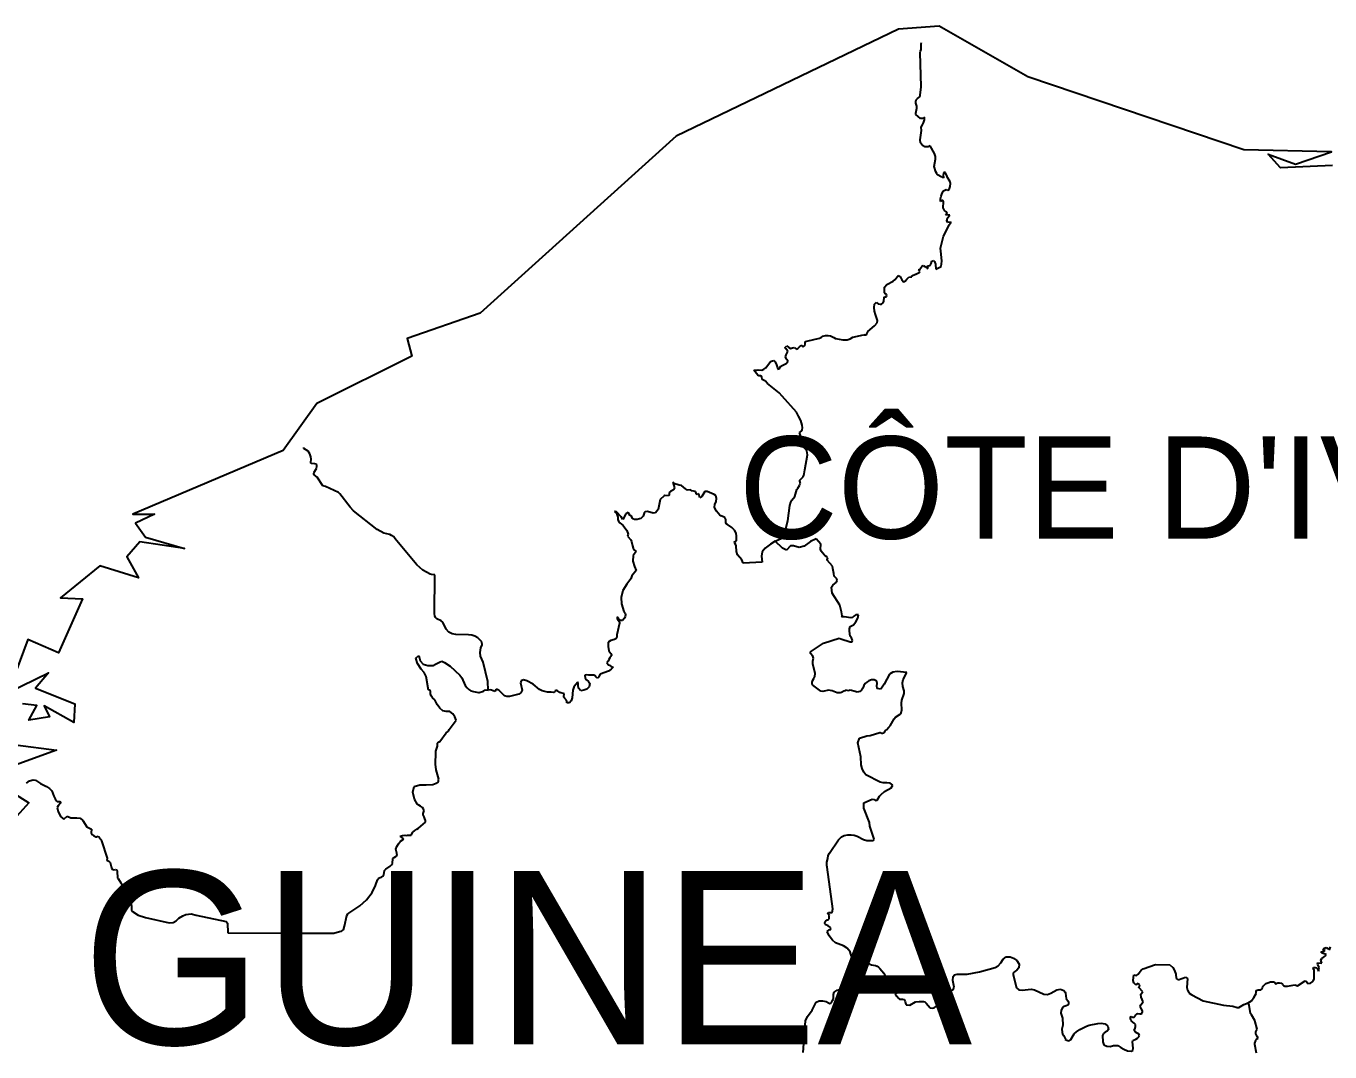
# Model space of a CAD drawing. Header units: metres. Extents: x 0 to 1325, y -1 to 773.
# Drawn here: x 614.01 to 644.05, y 346.77 to 370.42 of the extents above; entities that cross this region are included whole.
import ezdxf
from ezdxf.enums import TextEntityAlignment as Align

# ---------------------------------------------------------------- set-up
doc = ezdxf.new("R2010")
doc.units = ezdxf.units.M

msp = doc.modelspace()

# ---------------------------------------------------------------- linework, layer by layer
at = {"layer": 'CUT'}
for points in [[(644.11, 367.208), (642.91, 367.148), (642.63, 367.468), (643.26, 367.238), (644.09, 367.518), (642.07, 367.568), (637.09, 369.248), (635.05, 370.418), (634.11, 370.348), (628.99, 367.878), (624.47, 363.798), (622.79, 363.218), (622.9, 362.808), (620.71, 361.718), (619.93, 360.638), (616.47, 359.168), (616.97, 359.168), (616.53, 358.958), (616.76, 358.638), (617.66, 358.378), (616.63, 358.528), (616.33, 358.188), (616.6, 357.698), (615.71, 357.978), (614.8, 357.238), (615.31, 357.218), (614.76, 355.968), (614.05, 356.278), (613.6, 355.058), (614.53, 355.508), (614.23, 355.158), (615.13, 354.798), (615.11, 354.368), (614.43, 354.748), (614.55, 354.498), (614.07, 354.418), (614.26, 354.758), (613.93, 354.798)], [(613.77, 353.848), (614.71, 353.728), (613.59, 353.318)], [(613.47, 352.898), (614.07, 352.518), (613.8, 352.208)]]:
    msp.add_lwpolyline(points, dxfattribs=at)
at = {"layer": 'SCORE'}
for points in [[(634.61, 369.808), (634.62, 369.838)], [(634.63, 369.018), (634.61, 369.808)], [(634.62, 369.838), (634.63, 369.878)], [(634.63, 370.008), (634.64, 370.038)], [(634.63, 369.908), (634.63, 370.008)], [(634.63, 369.878), (634.63, 369.908)], [(634.61, 368.828), (634.63, 369.018)], [(634.51, 368.678), (634.52, 368.718)], [(634.51, 368.668), (634.51, 368.678)], [(634.51, 368.638), (634.51, 368.668)], [(634.53, 368.568), (634.51, 368.638)], [(634.52, 368.718), (634.55, 368.748)], [(634.55, 368.748), (634.58, 368.768)], [(634.58, 368.768), (634.6, 368.788)], [(634.6, 368.788), (634.61, 368.828)], [(634.51, 368.408), (634.53, 368.528)], [(634.51, 368.378), (634.51, 368.408)], [(634.62, 368.288), (634.51, 368.378)], [(634.53, 368.528), (634.53, 368.568)], [(634.7, 368.308), (634.67, 368.288)], [(634.71, 368.318), (634.7, 368.308)], [(634.71, 368.258), (634.71, 368.318)], [(634.61, 367.798), (634.64, 368.008)], [(634.67, 368.288), (634.62, 368.288)], [(634.63, 368.088), (634.66, 368.138)], [(634.64, 368.008), (634.63, 368.088)], [(634.66, 368.138), (634.69, 368.188)], [(634.69, 368.188), (634.71, 368.258)], [(634.62, 367.728), (634.61, 367.798)], [(634.66, 367.668), (634.62, 367.728)], [(634.72, 367.638), (634.66, 367.668)], [(634.79, 367.638), (634.72, 367.638)], [(634.84, 367.658), (634.79, 367.638)], [(634.94, 367.478), (634.84, 367.658)], [(634.96, 367.408), (634.94, 367.478)], [(634.96, 367.348), (634.96, 367.408)], [(634.93, 367.178), (634.96, 367.348)], [(634.97, 367.058), (634.93, 367.178)], [(634.99, 367.018), (634.97, 367.058)], [(635.01, 366.988), (634.99, 367.018)], [(635.11, 366.938), (635.01, 366.988)], [(635.12, 366.928), (635.11, 366.938)], [(635.16, 366.928), (635.12, 366.928)], [(635.14, 366.988), (635.13, 366.968)], [(635.13, 366.968), (635.15, 366.948)], [(635.15, 367.008), (635.14, 366.988)], [(635.16, 367.048), (635.15, 367.038)], [(635.15, 367.038), (635.15, 367.008)], [(635.15, 366.948), (635.16, 366.928)], [(635.19, 367.038), (635.16, 367.048)], [(635.21, 367.008), (635.19, 367.038)], [(635.23, 366.948), (635.21, 367.008)], [(635.24, 366.928), (635.23, 366.948)], [(635.28, 366.868), (635.24, 366.928)], [(635.3, 366.828), (635.28, 366.868)], [(635.31, 366.788), (635.3, 366.828)], [(635.08, 366.438), (635.09, 366.498)], [(635.09, 366.498), (635.12, 366.568)], [(635.12, 366.568), (635.15, 366.618)], [(635.15, 366.618), (635.21, 366.648)], [(635.21, 366.648), (635.25, 366.638)], [(635.25, 366.638), (635.28, 366.648)], [(635.28, 366.648), (635.3, 366.718)], [(635.3, 366.718), (635.31, 366.788)], [(635.08, 366.378), (635.08, 366.438)], [(635.13, 366.408), (635.08, 366.378)], [(635.15, 366.368), (635.13, 366.408)], [(635.14, 366.228), (635.15, 366.368)], [(635.17, 366.168), (635.14, 366.228)], [(635.21, 366.138), (635.17, 366.168)], [(635.19, 366.068), (635.23, 366.098)], [(635.21, 366.068), (635.19, 366.068)], [(635.23, 366.108), (635.21, 366.138)], [(635.29, 366.058), (635.21, 366.068)], [(635.22, 365.928), (635.24, 365.998)], [(635.25, 365.888), (635.22, 365.928)], [(635.23, 366.098), (635.23, 366.108)], [(635.24, 365.998), (635.29, 366.058)], [(635.32, 365.898), (635.25, 365.888)], [(635.28, 365.838), (635.32, 365.898)], [(635.15, 365.578), (635.2, 365.678)], [(635.2, 365.678), (635.28, 365.838)], [(635.08, 365.298), (635.15, 365.578)], [(635.09, 365.158), (635.08, 365.298)], [(634.86, 364.948), (634.88, 364.998)], [(634.88, 364.998), (634.92, 365.018)], [(634.92, 365.018), (634.94, 364.988)], [(634.94, 364.988), (634.96, 364.928)], [(635.11, 364.998), (635.09, 365.158)], [(635.09, 364.878), (635.11, 364.998)], [(634.42, 364.658), (634.5, 364.698)], [(634.5, 364.698), (634.51, 364.698)], [(634.51, 364.698), (634.59, 364.738)], [(634.57, 364.798), (634.6, 364.818)], [(634.6, 364.758), (634.57, 364.798)], [(634.59, 364.738), (634.6, 364.758)], [(634.6, 364.818), (634.65, 364.878)], [(634.65, 364.878), (634.68, 364.898)], [(634.68, 364.898), (634.72, 364.878)], [(634.72, 364.878), (634.77, 364.838)], [(634.77, 364.838), (634.79, 364.828)], [(634.78, 364.888), (634.84, 364.898)], [(634.79, 364.828), (634.78, 364.888)], [(634.84, 364.898), (634.86, 364.948)], [(634.96, 364.928), (634.97, 364.818)], [(634.97, 364.818), (635.09, 364.878)], [(633.79, 364.398), (633.84, 364.458)], [(633.79, 364.368), (633.79, 364.398)], [(633.84, 364.458), (633.99, 364.538)], [(633.99, 364.538), (634.03, 364.578)], [(634.03, 364.578), (634.1, 364.668)], [(634.1, 364.668), (634.15, 364.648)], [(634.15, 364.648), (634.19, 364.568)], [(634.19, 364.568), (634.23, 364.518)], [(634.23, 364.518), (634.26, 364.538)], [(634.26, 364.538), (634.3, 364.588)], [(634.3, 364.588), (634.35, 364.628)], [(634.35, 364.628), (634.42, 364.638)], [(634.42, 364.638), (634.42, 364.658)], [(633.77, 364.078), (633.78, 364.158)], [(633.78, 364.158), (633.79, 364.178)], [(633.79, 364.268), (633.79, 364.368)], [(633.8, 364.248), (633.79, 364.268)], [(633.79, 364.178), (633.81, 364.178)], [(633.83, 364.228), (633.8, 364.248)], [(633.81, 364.178), (633.83, 364.188)], [(633.84, 364.208), (633.83, 364.228)], [(633.83, 364.188), (633.84, 364.208)], [(633.55, 363.928), (633.56, 364.008)], [(633.56, 363.848), (633.55, 363.928)], [(633.56, 364.008), (633.6, 364.058)], [(633.58, 363.768), (633.56, 363.848)], [(633.6, 364.058), (633.61, 364.038)], [(633.61, 364.038), (633.64, 364.018)], [(633.64, 364.018), (633.69, 364.008)], [(633.69, 364.008), (633.72, 364.008)], [(633.72, 364.008), (633.76, 364.038)], [(633.76, 364.038), (633.77, 364.078)], [(633.4, 363.378), (633.56, 363.508)], [(633.56, 363.508), (633.62, 363.578)], [(633.63, 363.628), (633.58, 363.768)], [(633.62, 363.578), (633.63, 363.628)], [(632, 363.158), (632.29, 363.228)], [(632.29, 363.228), (632.33, 363.238)], [(632.33, 363.238), (632.37, 363.268)], [(632.37, 363.268), (632.4, 363.278)], [(632.4, 363.278), (632.43, 363.288)], [(632.43, 363.288), (632.49, 363.288)], [(632.49, 363.288), (632.54, 363.278)], [(632.54, 363.278), (632.62, 363.238)], [(632.62, 363.238), (632.66, 363.218)], [(632.66, 363.218), (632.83, 363.188)], [(632.83, 363.188), (632.93, 363.188)], [(632.93, 363.188), (633, 363.208)], [(633, 363.208), (633.06, 363.248)], [(633.06, 363.248), (633.3, 363.298)], [(633.3, 363.298), (633.31, 363.308)], [(633.31, 363.308), (633.33, 363.298)], [(633.33, 363.298), (633.35, 363.298)], [(633.35, 363.298), (633.37, 363.298)], [(633.37, 363.298), (633.38, 363.318)], [(633.38, 363.318), (633.39, 363.358)], [(633.39, 363.358), (633.4, 363.378)], [(631.5, 363.008), (631.54, 363.048)], [(631.51, 362.978), (631.5, 363.008)], [(631.54, 362.968), (631.51, 362.978)], [(631.52, 362.838), (631.55, 362.898)], [(631.54, 363.048), (631.58, 363.008)], [(631.56, 362.928), (631.54, 362.968)], [(631.55, 362.898), (631.56, 362.928)], [(631.58, 363.008), (631.62, 362.988)], [(631.62, 362.988), (631.67, 362.998)], [(631.67, 362.998), (631.71, 363.008)], [(631.71, 363.008), (631.76, 362.968)], [(631.76, 362.968), (631.79, 362.988)], [(631.79, 362.988), (631.83, 363.028)], [(631.83, 363.028), (631.87, 363.058)], [(631.87, 363.058), (631.89, 363.058)], [(631.89, 363.058), (631.9, 363.048)], [(631.9, 363.048), (631.91, 363.028)], [(631.91, 363.028), (631.94, 363.048)], [(631.94, 363.048), (631.96, 363.078)], [(631.96, 363.128), (631.97, 363.148)], [(631.96, 363.108), (631.96, 363.128)], [(631.96, 363.078), (631.96, 363.108)], [(631.97, 363.148), (632, 363.158)], [(631.05, 362.538), (631.16, 362.688)], [(631.16, 362.688), (631.23, 362.708)], [(631.23, 362.708), (631.27, 362.678)], [(631.27, 362.678), (631.3, 362.608)], [(631.3, 362.608), (631.32, 362.538)], [(631.4, 362.578), (631.52, 362.638)], [(631.51, 362.798), (631.52, 362.838)], [(631.53, 362.738), (631.51, 362.798)], [(631.52, 362.638), (631.56, 362.688)], [(631.56, 362.718), (631.53, 362.738)], [(631.56, 362.688), (631.56, 362.718)], [(630.87, 362.368), (630.78, 362.488)], [(630.78, 362.488), (630.84, 362.488)], [(630.84, 362.488), (630.88, 362.498)], [(630.89, 362.358), (630.87, 362.368)], [(630.88, 362.498), (630.96, 362.488)], [(630.93, 362.358), (630.89, 362.358)], [(630.95, 362.348), (630.93, 362.358)], [(630.96, 362.328), (630.95, 362.348)], [(630.96, 362.488), (631.01, 362.508)], [(630.97, 362.278), (630.96, 362.328)], [(631.01, 362.508), (631.05, 362.538)], [(631.32, 362.538), (631.33, 362.508)], [(631.33, 362.508), (631.36, 362.518)], [(631.36, 362.518), (631.4, 362.578)], [(630.97, 362.268), (630.97, 362.278)], [(631.03, 362.238), (630.97, 362.268)], [(631.04, 362.238), (631.03, 362.238)], [(631.09, 362.178), (631.04, 362.238)], [(631.36, 361.968), (631.09, 362.178)], [(631.43, 361.888), (631.36, 361.968)], [(631.76, 361.518), (631.43, 361.888)], [(631.81, 361.428), (631.76, 361.518)], [(631.86, 361.328), (631.81, 361.428)], [(631.85, 361.068), (631.88, 361.088)], [(631.89, 361.218), (631.86, 361.328)], [(631.88, 361.088), (631.89, 361.108)], [(631.9, 361.158), (631.89, 361.218)], [(631.89, 361.108), (631.9, 361.158)], [(631.83, 361.048), (631.85, 361.068)], [(631.87, 360.938), (631.83, 361.048)], [(631.88, 360.888), (631.87, 360.938)], [(631.87, 360.818), (631.88, 360.888)], [(631.88, 360.758), (631.87, 360.818)], [(620.41, 360.678), (620.41, 360.708)], [(620.51, 360.618), (620.41, 360.678)], [(620.55, 360.558), (620.51, 360.618)], [(620.57, 360.488), (620.55, 360.558)], [(620.58, 360.438), (620.57, 360.488)], [(631.9, 360.728), (631.88, 360.758)], [(631.97, 360.668), (631.9, 360.728)], [(631.95, 360.188), (632.01, 360.538)], [(632, 360.628), (631.97, 360.668)], [(632.01, 360.538), (632, 360.628)], [(620.57, 360.358), (620.58, 360.438)], [(620.58, 360.338), (620.57, 360.358)], [(620.66, 360.328), (620.58, 360.338)], [(620.65, 360.138), (620.7, 360.218)], [(620.69, 360.318), (620.66, 360.328)], [(620.71, 360.298), (620.69, 360.318)], [(620.7, 360.218), (620.71, 360.268)], [(620.71, 360.268), (620.71, 360.298)], [(631.94, 360.098), (631.95, 360.188)], [(620.64, 360.098), (620.65, 360.138)], [(620.65, 360.078), (620.64, 360.098)], [(620.72, 360.018), (620.65, 360.078)], [(620.85, 359.818), (620.72, 360.018)], [(628.96, 359.868), (628.91, 359.908)], [(628.91, 359.908), (628.95, 359.778)], [(631.84, 359.948), (631.85, 359.968)], [(631.84, 359.928), (631.84, 359.948)], [(631.85, 359.878), (631.84, 359.928)], [(631.85, 359.968), (631.91, 360.028)], [(631.91, 360.028), (631.93, 360.068)], [(631.93, 360.068), (631.94, 360.098)], [(620.91, 359.808), (620.85, 359.818)], [(621.21, 359.668), (620.91, 359.808)], [(621.24, 359.638), (621.21, 359.668)], [(621.48, 359.328), (621.24, 359.638)], [(628.71, 359.588), (628.62, 359.508)], [(628.73, 359.598), (628.71, 359.588)], [(628.81, 359.588), (628.73, 359.598)], [(628.83, 359.608), (628.81, 359.588)], [(628.86, 359.688), (628.83, 359.668)], [(628.83, 359.668), (628.83, 359.608)], [(628.93, 359.728), (628.86, 359.688)], [(628.95, 359.778), (628.93, 359.728)], [(628.98, 359.858), (628.96, 359.868)], [(629.01, 359.848), (628.98, 359.858)], [(629.06, 359.838), (629.01, 359.848)], [(629.11, 359.828), (629.06, 359.838)], [(629.16, 359.788), (629.11, 359.828)], [(629.2, 359.748), (629.16, 359.788)], [(629.25, 359.718), (629.2, 359.748)], [(629.32, 359.728), (629.25, 359.718)], [(629.35, 359.708), (629.32, 359.728)], [(629.43, 359.688), (629.35, 359.708)], [(629.44, 359.678), (629.43, 359.688)], [(629.46, 359.628), (629.44, 359.678)], [(629.47, 359.618), (629.46, 359.628)], [(629.51, 359.638), (629.47, 359.618)], [(629.53, 359.548), (629.51, 359.638)], [(629.65, 359.688), (629.58, 359.578)], [(629.7, 359.688), (629.65, 359.688)], [(629.86, 359.618), (629.7, 359.688)], [(629.9, 359.598), (629.86, 359.618)], [(629.92, 359.528), (629.9, 359.598)], [(631.72, 359.578), (631.74, 359.628)], [(631.74, 359.628), (631.77, 359.738)], [(631.77, 359.738), (631.79, 359.768)], [(631.79, 359.768), (631.83, 359.828)], [(631.83, 359.828), (631.84, 359.858)], [(631.84, 359.858), (631.85, 359.878)], [(621.55, 359.248), (621.48, 359.328)], [(628.62, 359.508), (628.57, 359.278)], [(629.58, 359.578), (629.53, 359.548)], [(629.87, 359.328), (629.88, 359.388)], [(629.89, 359.288), (629.87, 359.328)], [(629.88, 359.388), (629.91, 359.458)], [(629.92, 359.238), (629.89, 359.288)], [(629.91, 359.458), (629.92, 359.528)], [(631.56, 359.018), (631.61, 359.368)], [(631.61, 359.368), (631.63, 359.448)], [(631.63, 359.448), (631.65, 359.488)], [(631.65, 359.488), (631.72, 359.578)], [(622.1, 358.818), (621.55, 359.248)], [(627.58, 359.228), (627.57, 359.218)], [(627.57, 359.218), (627.61, 359.188)], [(627.61, 359.218), (627.58, 359.228)], [(627.72, 359.108), (627.61, 359.218)], [(627.61, 359.188), (627.63, 359.148)], [(627.63, 359.148), (627.64, 359.098)], [(627.64, 359.098), (627.64, 359.048)], [(627.64, 359.048), (627.66, 359.008)], [(627.66, 359.008), (627.69, 358.968)], [(627.76, 359.048), (627.72, 359.108)], [(627.83, 359.178), (627.76, 359.048)], [(627.88, 359.208), (627.83, 359.178)], [(627.93, 359.128), (627.88, 359.208)], [(627.95, 359.128), (627.93, 359.128)], [(627.97, 359.108), (627.95, 359.128)], [(627.98, 359.068), (627.97, 359.108)], [(627.99, 359.058), (627.98, 359.068)], [(628.03, 359.048), (627.99, 359.058)], [(628.09, 359.048), (628.03, 359.048)], [(628.14, 359.058), (628.09, 359.048)], [(628.17, 359.068), (628.14, 359.058)], [(628.2, 359.088), (628.17, 359.068)], [(628.23, 359.118), (628.2, 359.088)], [(628.25, 359.188), (628.23, 359.118)], [(628.27, 359.218), (628.25, 359.188)], [(628.33, 359.228), (628.27, 359.218)], [(628.46, 359.188), (628.33, 359.228)], [(628.51, 359.198), (628.46, 359.188)], [(628.57, 359.278), (628.51, 359.198)], [(629.99, 359.148), (629.92, 359.238)], [(630.02, 359.128), (629.99, 359.148)], [(630.08, 359.108), (630.02, 359.128)], [(630.11, 359.088), (630.08, 359.108)], [(630.13, 359.048), (630.11, 359.088)], [(630.13, 358.978), (630.13, 359.048)], [(630.15, 358.938), (630.13, 358.978)], [(631.49, 358.748), (631.56, 359.018)], [(622.25, 358.728), (622.1, 358.818)], [(622.39, 358.698), (622.25, 358.728)], [(622.43, 358.678), (622.39, 358.698)], [(622.48, 358.648), (622.43, 358.678)], [(627.69, 358.968), (627.77, 358.908)], [(627.77, 358.908), (627.85, 358.788)], [(627.85, 358.788), (627.88, 358.708)], [(627.88, 358.708), (627.87, 358.658)], [(630.17, 358.928), (630.15, 358.938)], [(630.27, 358.858), (630.17, 358.928)], [(630.33, 358.798), (630.27, 358.858)], [(630.37, 358.728), (630.33, 358.798)], [(630.38, 358.658), (630.37, 358.728)], [(631.42, 358.618), (631.49, 358.748)], [(622.51, 358.598), (622.48, 358.648)], [(623.01, 357.998), (622.51, 358.598)], [(627.87, 358.658), (627.94, 358.578)], [(627.94, 358.578), (627.96, 358.538)], [(627.96, 358.538), (627.98, 358.438)], [(627.98, 358.438), (628, 358.388)], [(628, 358.388), (628.03, 358.338)], [(630.33, 358.518), (630.34, 358.538)], [(630.34, 358.498), (630.33, 358.518)], [(630.34, 358.538), (630.35, 358.548)], [(630.36, 358.458), (630.34, 358.498)], [(630.35, 358.548), (630.37, 358.548)], [(630.37, 358.438), (630.36, 358.458)], [(630.37, 358.548), (630.38, 358.568)], [(630.38, 358.308), (630.37, 358.438)], [(630.38, 358.568), (630.38, 358.658)], [(631.04, 358.388), (630.97, 358.298)], [(631.16, 358.478), (631.04, 358.388)], [(631.27, 358.548), (631.16, 358.478)], [(631.27, 358.548), (631.42, 358.618)], [(631.44, 358.388), (631.27, 358.548)], [(631.53, 358.338), (631.44, 358.388)], [(631.62, 358.438), (631.53, 358.338)], [(631.69, 358.438), (631.62, 358.438)], [(631.82, 358.398), (631.69, 358.438)], [(631.94, 358.428), (631.82, 358.398)], [(632.08, 358.538), (631.94, 358.428)], [(632.21, 358.598), (632.08, 358.538)], [(632.32, 358.478), (632.21, 358.598)], [(632.31, 358.388), (632.32, 358.448)], [(632.31, 358.358), (632.31, 358.388)], [(632.32, 358.448), (632.32, 358.478)], [(628, 358.218), (627.99, 358.088)], [(627.99, 358.088), (628.03, 357.958)], [(628.07, 358.308), (628, 358.218)], [(628.03, 358.338), (628.07, 358.308)], [(630.4, 358.228), (630.38, 358.308)], [(630.5, 358.118), (630.4, 358.228)], [(630.53, 358.038), (630.5, 358.118)], [(630.97, 358.298), (630.95, 358.198)], [(630.95, 358.198), (630.97, 358.058)], [(632.33, 358.318), (632.31, 358.358)], [(632.4, 358.228), (632.33, 358.318)], [(632.42, 358.208), (632.4, 358.228)], [(632.46, 358.188), (632.42, 358.208)], [(632.47, 358.178), (632.46, 358.188)], [(632.48, 358.158), (632.47, 358.178)], [(632.47, 358.118), (632.48, 358.158)], [(632.47, 358.108), (632.47, 358.118)], [(632.59, 357.968), (632.47, 358.108)], [(623.15, 357.878), (623.01, 357.998)], [(623.32, 357.788), (623.15, 357.878)], [(623.35, 357.778), (623.32, 357.788)], [(623.43, 357.768), (623.35, 357.778)], [(628.07, 357.868), (627.97, 357.748)], [(628.03, 357.958), (628.07, 357.868)], [(630.97, 358.058), (630.53, 358.038)], [(632.6, 357.918), (632.59, 357.968)], [(632.62, 357.798), (632.6, 357.918)], [(632.63, 357.738), (632.62, 357.798)], [(623.42, 356.868), (623.43, 357.768)], [(627.85, 357.558), (627.76, 357.408)], [(627.94, 357.678), (627.85, 357.558)], [(627.97, 357.748), (627.94, 357.678)], [(632.57, 357.488), (632.6, 357.528)], [(632.58, 357.348), (632.57, 357.488)], [(632.6, 357.528), (632.68, 357.598)], [(632.65, 357.718), (632.63, 357.738)], [(632.67, 357.698), (632.65, 357.718)], [(632.69, 357.678), (632.67, 357.698)], [(632.68, 357.598), (632.7, 357.638)], [(632.7, 357.638), (632.69, 357.678)], [(627.76, 357.408), (627.72, 357.248)], [(627.72, 357.248), (627.73, 357.098)], [(632.76, 357.068), (632.58, 357.348)], [(627.73, 357.098), (627.78, 356.928)], [(627.78, 356.928), (627.79, 356.918)], [(627.79, 356.918), (627.81, 356.888)], [(627.81, 356.888), (627.82, 356.848)], [(632.8, 356.918), (632.76, 357.068)], [(632.81, 356.828), (632.8, 356.918)], [(623.43, 356.828), (623.42, 356.868)], [(623.44, 356.788), (623.43, 356.828)], [(623.47, 356.758), (623.44, 356.788)], [(623.57, 356.708), (623.47, 356.758)], [(623.61, 356.678), (623.57, 356.708)], [(623.69, 356.518), (623.61, 356.678)], [(627.68, 356.658), (627.62, 356.388)], [(627.67, 356.748), (627.63, 356.798)], [(627.63, 356.798), (627.63, 356.758)], [(627.63, 356.758), (627.68, 356.688)], [(627.71, 356.718), (627.67, 356.748)], [(627.68, 356.688), (627.68, 356.658)], [(627.75, 356.718), (627.71, 356.718)], [(627.8, 356.768), (627.75, 356.718)], [(627.81, 356.808), (627.8, 356.768)], [(627.82, 356.848), (627.81, 356.808)], [(632.8, 356.798), (632.81, 356.828)], [(632.86, 356.798), (632.8, 356.798)], [(633.01, 356.778), (632.86, 356.798)], [(632.98, 356.528), (633, 356.578)], [(633, 356.578), (633.07, 356.618)], [(633.05, 356.788), (633.01, 356.778)], [(633.08, 356.818), (633.05, 356.788)], [(633.07, 356.618), (633.13, 356.688)], [(633.13, 356.848), (633.08, 356.818)], [(633.19, 356.848), (633.13, 356.848)], [(633.13, 356.688), (633.17, 356.768)], [(633.17, 356.768), (633.18, 356.808)], [(633.18, 356.808), (633.19, 356.848)], [(623.75, 356.448), (623.69, 356.518)], [(623.83, 356.408), (623.75, 356.448)], [(623.91, 356.398), (623.83, 356.408)], [(624.2, 356.388), (623.91, 356.398)], [(624.28, 356.378), (624.2, 356.388)], [(624.35, 356.358), (624.28, 356.378)], [(624.42, 356.318), (624.35, 356.358)], [(624.51, 356.228), (624.42, 356.318)], [(627.57, 356.278), (627.48, 356.258)], [(627.6, 356.298), (627.57, 356.278)], [(627.62, 356.338), (627.6, 356.298)], [(627.62, 356.388), (627.62, 356.338)], [(632.38, 356.198), (632.74, 356.308)], [(632.74, 356.308), (632.78, 356.298)], [(632.78, 356.298), (633, 356.228)], [(632.98, 356.468), (632.98, 356.528)], [(633, 356.358), (632.98, 356.468)], [(633.03, 356.318), (633, 356.358)], [(633.05, 356.258), (633.03, 356.318)], [(624.47, 355.978), (624.49, 356.088)], [(624.48, 355.898), (624.47, 355.978)], [(624.49, 356.088), (624.52, 356.158)], [(624.52, 356.158), (624.51, 356.228)], [(627.48, 356.258), (627.42, 356.218)], [(627.42, 356.218), (627.42, 356.118)], [(627.42, 356.118), (627.44, 356.018)], [(627.44, 356.018), (627.48, 355.958)], [(632.08, 355.998), (632.38, 356.198)], [(632.08, 355.958), (632.08, 355.998)], [(633, 356.228), (633.04, 356.228)], [(633.04, 356.228), (633.05, 356.258)], [(622.99, 355.848), (623.06, 355.908)], [(623.03, 355.728), (622.99, 355.848)], [(623.11, 355.598), (623.03, 355.728)], [(623.06, 355.908), (623.09, 355.788)], [(623.09, 355.788), (623.16, 355.708)], [(623.16, 355.708), (623.27, 355.678)], [(623.27, 355.678), (623.39, 355.678)], [(623.39, 355.678), (623.44, 355.708)], [(623.44, 355.708), (623.55, 355.768)], [(623.55, 355.768), (623.59, 355.778)], [(623.59, 355.778), (623.65, 355.748)], [(623.65, 355.748), (623.78, 355.668)], [(624.54, 355.758), (624.48, 355.898)], [(624.65, 355.308), (624.54, 355.758)], [(627.42, 355.778), (627.39, 355.738)], [(627.39, 355.738), (627.43, 355.698)], [(627.44, 355.818), (627.42, 355.778)], [(627.43, 355.698), (627.45, 355.688)], [(627.46, 355.858), (627.44, 355.818)], [(627.45, 355.688), (627.48, 355.668)], [(627.48, 355.888), (627.46, 355.858)], [(627.48, 355.958), (627.49, 355.938)], [(627.5, 355.908), (627.48, 355.888)], [(627.49, 355.938), (627.5, 355.928)], [(627.5, 355.928), (627.5, 355.908)], [(632.14, 355.898), (632.08, 355.958)], [(632.15, 355.848), (632.14, 355.898)], [(632.14, 355.778), (632.15, 355.848)], [(632.14, 355.718), (632.14, 355.778)], [(632.19, 355.498), (632.14, 355.718)], [(623.18, 355.518), (623.11, 355.598)], [(623.23, 355.428), (623.18, 355.518)], [(623.28, 355.108), (623.23, 355.428)], [(623.78, 355.668), (624, 355.458)], [(624, 355.458), (624.05, 355.398)], [(624.05, 355.398), (624.13, 355.218)], [(626.92, 355.468), (626.88, 355.458)], [(626.88, 355.458), (626.89, 355.388)], [(626.89, 355.388), (626.92, 355.348)], [(626.97, 355.458), (626.92, 355.468)], [(627.03, 355.458), (626.97, 355.458)], [(627.06, 355.458), (627.03, 355.458)], [(627.09, 355.458), (627.06, 355.458)], [(627.12, 355.438), (627.09, 355.458)], [(627.14, 355.418), (627.12, 355.438)], [(627.17, 355.388), (627.14, 355.418)], [(627.2, 355.408), (627.17, 355.388)], [(627.24, 355.478), (627.2, 355.408)], [(627.43, 355.548), (627.24, 355.478)], [(627.49, 355.598), (627.43, 355.548)], [(627.48, 355.668), (627.49, 355.658)], [(627.49, 355.658), (627.54, 355.638)], [(627.52, 355.628), (627.49, 355.598)], [(627.54, 355.638), (627.52, 355.628)], [(632.14, 355.338), (632.16, 355.378)], [(632.16, 355.378), (632.18, 355.428)], [(632.18, 355.428), (632.19, 355.498)], [(633.9, 355.478), (633.78, 355.248)], [(633.98, 355.528), (633.9, 355.478)], [(634.08, 355.538), (633.98, 355.528)], [(634.3, 355.518), (634.08, 355.538)], [(634.22, 355.358), (634.3, 355.518)], [(623.32, 355.108), (623.28, 355.108)], [(623.33, 355.078), (623.32, 355.108)], [(623.33, 355.028), (623.33, 355.078)], [(624.13, 355.218), (624.17, 355.168)], [(624.17, 355.168), (624.21, 355.128)], [(624.21, 355.128), (624.26, 355.098)], [(624.26, 355.098), (624.32, 355.078)], [(624.32, 355.078), (624.43, 355.058)], [(624.45, 355.058), (624.55, 355.088)], [(624.55, 355.088), (624.58, 355.108)], [(624.58, 355.108), (624.61, 355.118)], [(624.61, 355.118), (624.66, 355.108)], [(624.66, 355.108), (624.65, 355.308)], [(624.7, 355.118), (624.66, 355.108)], [(624.73, 355.108), (624.7, 355.118)], [(624.81, 355.078), (624.73, 355.108)], [(624.84, 355.138), (624.81, 355.078)], [(624.9, 355.108), (624.84, 355.138)], [(625.03, 354.978), (624.9, 355.108)], [(625.42, 355.328), (625.4, 355.278)], [(625.4, 355.278), (625.44, 355.108)], [(625.44, 355.108), (625.41, 355.048)], [(625.47, 355.348), (625.42, 355.328)], [(625.55, 355.328), (625.47, 355.348)], [(625.69, 355.248), (625.55, 355.328)], [(625.84, 355.128), (625.69, 355.248)], [(625.9, 355.098), (625.84, 355.128)], [(625.96, 355.078), (625.9, 355.098)], [(626.02, 355.068), (625.96, 355.078)], [(626.2, 355.078), (626.18, 355.058)], [(626.21, 355.108), (626.2, 355.078)], [(626.25, 355.098), (626.21, 355.108)], [(626.31, 355.058), (626.25, 355.098)], [(626.61, 355.108), (626.59, 354.938)], [(626.63, 355.178), (626.61, 355.108)], [(626.67, 355.238), (626.63, 355.178)], [(626.72, 355.298), (626.67, 355.238)], [(626.73, 355.288), (626.72, 355.298)], [(626.73, 355.228), (626.73, 355.288)], [(626.74, 355.158), (626.73, 355.228)], [(626.79, 355.098), (626.74, 355.158)], [(626.86, 355.108), (626.79, 355.098)], [(626.93, 355.138), (626.86, 355.108)], [(626.92, 355.348), (626.97, 355.308)], [(626.98, 355.188), (626.93, 355.138)], [(626.97, 355.308), (627, 355.268)], [(627, 355.268), (626.98, 355.188)], [(632.12, 355.298), (632.14, 355.338)], [(632.12, 355.258), (632.12, 355.298)], [(632.14, 355.228), (632.12, 355.258)], [(632.32, 355.088), (632.14, 355.228)], [(632.37, 355.078), (632.32, 355.088)], [(632.5, 355.108), (632.37, 355.078)], [(632.58, 355.098), (632.5, 355.108)], [(632.7, 355.048), (632.58, 355.098)], [(632.85, 355.088), (632.8, 355.058)], [(632.87, 355.098), (632.85, 355.088)], [(632.9, 355.108), (632.87, 355.098)], [(632.96, 355.098), (632.9, 355.108)], [(633, 355.108), (632.96, 355.098)], [(633.11, 355.078), (633, 355.108)], [(633.16, 355.068), (633.11, 355.078)], [(633.22, 355.078), (633.16, 355.068)], [(633.26, 355.108), (633.22, 355.078)], [(633.29, 355.158), (633.26, 355.108)], [(633.31, 355.218), (633.29, 355.158)], [(633.34, 355.268), (633.31, 355.218)], [(633.38, 355.298), (633.34, 355.268)], [(633.43, 355.328), (633.38, 355.298)], [(633.49, 355.348), (633.43, 355.328)], [(633.55, 355.348), (633.49, 355.348)], [(633.61, 355.318), (633.55, 355.348)], [(633.62, 355.268), (633.61, 355.318)], [(633.61, 355.208), (633.62, 355.268)], [(633.62, 355.148), (633.61, 355.208)], [(633.7, 355.138), (633.62, 355.148)], [(633.78, 355.248), (633.7, 355.138)], [(634.2, 355.278), (634.22, 355.358)], [(634.21, 355.198), (634.2, 355.278)], [(634.24, 355.098), (634.21, 355.198)], [(634.24, 355.038), (634.24, 355.098)], [(623.34, 354.978), (623.33, 355.028)], [(623.37, 354.938), (623.34, 354.978)], [(623.43, 354.888), (623.37, 354.938)], [(623.48, 354.778), (623.43, 354.888)], [(623.54, 354.698), (623.48, 354.778)], [(624.43, 355.058), (624.45, 355.058)], [(625.09, 354.968), (625.03, 354.978)], [(625.15, 354.968), (625.09, 354.968)], [(625.36, 355.018), (625.15, 354.968)], [(625.41, 355.048), (625.36, 355.018)], [(626.09, 355.068), (626.02, 355.068)], [(626.11, 355.068), (626.09, 355.068)], [(626.16, 355.058), (626.11, 355.068)], [(626.18, 355.058), (626.16, 355.058)], [(626.41, 355.028), (626.31, 355.058)], [(626.4, 354.978), (626.41, 355.008)], [(626.4, 354.948), (626.4, 354.978)], [(626.42, 354.918), (626.4, 354.948)], [(626.41, 355.008), (626.41, 355.028)], [(626.45, 354.888), (626.42, 354.918)], [(626.47, 354.858), (626.45, 354.888)], [(626.47, 354.818), (626.47, 354.858)], [(626.53, 354.818), (626.47, 354.818)], [(626.57, 354.868), (626.53, 354.818)], [(626.59, 354.938), (626.57, 354.868)], [(632.77, 355.048), (632.7, 355.048)], [(632.8, 355.058), (632.77, 355.048)], [(634.18, 354.808), (634.19, 354.878)], [(634.19, 354.658), (634.18, 354.808)], [(634.19, 354.878), (634.24, 355.038)], [(623.61, 354.638), (623.54, 354.698)], [(623.69, 354.618), (623.61, 354.638)], [(623.77, 354.618), (623.69, 354.618)], [(623.84, 354.568), (623.77, 354.618)], [(623.89, 354.498), (623.84, 354.568)], [(623.92, 354.418), (623.89, 354.498)], [(634.01, 354.448), (634.04, 354.488)], [(634.04, 354.488), (634.15, 354.558)], [(634.15, 354.558), (634.17, 354.588)], [(634.17, 354.588), (634.19, 354.658)], [(623.74, 354.168), (623.76, 354.208)], [(623.76, 354.208), (623.92, 354.418)], [(633.78, 354.128), (633.81, 354.178)], [(633.81, 354.178), (633.83, 354.198)], [(633.83, 354.198), (633.89, 354.258)], [(633.89, 354.258), (633.92, 354.288)], [(633.92, 354.288), (634.01, 354.448)], [(623.49, 353.888), (623.5, 353.898)], [(623.49, 353.868), (623.49, 353.888)], [(623.5, 353.898), (623.53, 353.918)], [(623.53, 353.918), (623.54, 353.928)], [(623.54, 353.928), (623.69, 354.128)], [(623.69, 354.128), (623.74, 354.168)], [(633.17, 353.898), (633.21, 354.008)], [(633.24, 353.578), (633.17, 353.898)], [(633.21, 354.008), (633.38, 354.058)], [(633.38, 354.058), (633.46, 354.068)], [(633.46, 354.068), (633.68, 354.138)], [(633.68, 354.138), (633.69, 354.138)], [(633.69, 354.138), (633.73, 354.118)], [(633.73, 354.118), (633.75, 354.118)], [(633.75, 354.118), (633.78, 354.128)], [(623.44, 353.408), (623.45, 353.678)], [(623.45, 353.708), (623.49, 353.818)], [(623.45, 353.678), (623.45, 353.708)], [(623.49, 353.838), (623.49, 353.868)], [(623.49, 353.818), (623.49, 353.838)], [(633.25, 353.388), (633.24, 353.578)], [(623.46, 353.278), (623.44, 353.408)], [(623.52, 353.058), (623.46, 353.278)], [(633.27, 353.308), (633.25, 353.388)], [(633.31, 353.218), (633.27, 353.308)], [(614.02, 352.968), (614.09, 353.018)], [(614.09, 353.018), (614.17, 353.048)], [(614.17, 353.048), (614.23, 353.038)], [(614.23, 353.038), (614.34, 352.958)], [(623.46, 352.968), (623.51, 352.998)], [(623.51, 353.048), (623.52, 353.058)], [(623.51, 353.028), (623.51, 353.048)], [(623.51, 352.998), (623.51, 353.028)], [(633.36, 353.158), (633.31, 353.218)], [(633.69, 352.988), (633.36, 353.158)], [(633.76, 352.978), (633.69, 352.988)], [(633.84, 352.978), (633.76, 352.978)], [(633.92, 352.968), (633.84, 352.978)], [(614.34, 352.958), (614.48, 352.888)], [(614.48, 352.888), (614.55, 352.848)], [(614.55, 352.848), (614.6, 352.788)], [(614.6, 352.788), (614.65, 352.668)], [(622.92, 352.758), (622.95, 352.888)], [(622.96, 352.598), (622.92, 352.758)], [(622.95, 352.888), (623.08, 352.928)], [(623.08, 352.928), (623.23, 352.928)], [(623.23, 352.928), (623.38, 352.938)], [(623.38, 352.938), (623.46, 352.968)], [(633.67, 352.668), (633.71, 352.708)], [(633.71, 352.708), (633.79, 352.778)], [(633.79, 352.778), (633.94, 352.858)], [(633.98, 352.918), (633.92, 352.968)], [(633.94, 352.858), (633.98, 352.918)], [(614.65, 352.668), (614.68, 352.608)], [(614.68, 352.608), (614.71, 352.558)], [(614.71, 352.558), (614.73, 352.548)], [(614.73, 352.548), (614.79, 352.548)], [(614.75, 352.448), (614.73, 352.408)], [(614.73, 352.408), (614.75, 352.308)], [(614.8, 352.508), (614.75, 352.448)], [(614.79, 352.548), (614.8, 352.538)], [(614.8, 352.538), (614.8, 352.508)], [(623.03, 352.478), (622.96, 352.598)], [(623.06, 352.458), (623.03, 352.478)], [(623.1, 352.438), (623.06, 352.458)], [(623.14, 352.408), (623.1, 352.438)], [(623.17, 352.368), (623.14, 352.408)], [(633.31, 352.518), (633.5, 352.598)], [(633.31, 352.388), (633.31, 352.518)], [(633.44, 352.058), (633.31, 352.388)], [(633.5, 352.598), (633.55, 352.588)], [(633.55, 352.588), (633.58, 352.568)], [(633.58, 352.568), (633.62, 352.578)], [(633.62, 352.578), (633.67, 352.668)], [(614.75, 352.308), (614.81, 352.188)], [(614.81, 352.188), (614.88, 352.138)], [(614.88, 352.138), (614.96, 352.208)], [(614.96, 352.208), (615.04, 352.168)], [(615.04, 352.168), (615.11, 352.168)], [(615.11, 352.168), (615.18, 352.168)], [(615.18, 352.168), (615.26, 352.158)], [(615.26, 352.158), (615.32, 352.108)], [(615.32, 352.108), (615.41, 351.958)], [(623.16, 352.268), (623.18, 352.338)], [(623.16, 352.238), (623.16, 352.268)], [(623.18, 352.188), (623.16, 352.238)], [(623.18, 352.338), (623.17, 352.368)], [(623.2, 352.148), (623.18, 352.188)], [(623.21, 352.108), (623.2, 352.148)], [(623.21, 352.068), (623.21, 352.108)], [(615.41, 351.958), (615.47, 351.928)], [(615.47, 351.928), (615.52, 351.908)], [(615.52, 351.878), (615.51, 351.848)], [(615.51, 351.848), (615.51, 351.818)], [(615.51, 351.818), (615.54, 351.778)], [(615.52, 351.908), (615.52, 351.878)], [(615.54, 351.778), (615.56, 351.758)], [(622.88, 351.768), (622.92, 351.838)], [(622.92, 351.838), (622.97, 351.878)], [(622.97, 351.878), (623.01, 351.908)], [(623.01, 351.908), (623.05, 351.928)], [(623.05, 351.928), (623.21, 352.068)], [(632.86, 351.758), (632.94, 351.778)], [(632.94, 351.778), (633.02, 351.778)], [(633.02, 351.778), (633.09, 351.768)], [(633.45, 351.978), (633.44, 352.058)], [(633.55, 351.678), (633.45, 351.978)], [(615.56, 351.758), (615.62, 351.728)], [(615.62, 351.728), (615.64, 351.728)], [(615.64, 351.728), (615.65, 351.738)], [(615.65, 351.738), (615.67, 351.748)], [(615.67, 351.748), (615.69, 351.728)], [(615.69, 351.728), (615.7, 351.698)], [(615.7, 351.698), (615.71, 351.688)], [(615.71, 351.688), (615.73, 351.668)], [(615.73, 351.668), (615.75, 351.638)], [(615.75, 351.638), (615.88, 351.238)], [(622.53, 351.448), (622.55, 351.508)], [(622.55, 351.508), (622.59, 351.568)], [(622.59, 351.568), (622.64, 351.628)], [(622.63, 351.748), (622.68, 351.758)], [(622.67, 351.718), (622.63, 351.748)], [(622.64, 351.628), (622.7, 351.668)], [(622.71, 351.688), (622.67, 351.718)], [(622.68, 351.758), (622.74, 351.768)], [(622.7, 351.668), (622.71, 351.688)], [(622.74, 351.768), (622.77, 351.758)], [(622.77, 351.758), (622.8, 351.768)], [(622.8, 351.768), (622.84, 351.768)], [(622.84, 351.768), (622.88, 351.768)], [(632.52, 351.358), (632.73, 351.658)], [(632.73, 351.658), (632.8, 351.728)], [(632.8, 351.728), (632.86, 351.758)], [(633.09, 351.768), (633.16, 351.748)], [(633.16, 351.748), (633.3, 351.668)], [(633.3, 351.668), (633.38, 351.648)], [(633.38, 351.648), (633.53, 351.648)], [(633.53, 351.648), (633.55, 351.678)], [(615.88, 351.218), (615.87, 351.208)], [(615.87, 351.208), (615.87, 351.188)], [(615.87, 351.188), (615.9, 351.178)], [(615.88, 351.238), (615.88, 351.218)], [(615.9, 351.178), (615.92, 351.168)], [(615.92, 351.168), (615.93, 351.158)], [(622.45, 351.118), (622.46, 351.228)], [(622.46, 351.228), (622.49, 351.258)], [(622.49, 351.258), (622.53, 351.278)], [(622.55, 351.358), (622.53, 351.448)], [(622.53, 351.278), (622.56, 351.298)], [(622.56, 351.298), (622.55, 351.358)], [(632.46, 351.148), (632.48, 351.228)], [(632.48, 351.228), (632.49, 351.298)], [(632.49, 351.298), (632.52, 351.358)], [(615.93, 351.158), (615.94, 351.148)], [(615.94, 351.148), (615.95, 351.138)], [(615.95, 351.138), (615.98, 351.018)], [(615.98, 351.018), (616, 350.978)], [(616, 350.978), (616.03, 350.968)], [(616.03, 350.968), (616.07, 350.978)], [(616.07, 350.978), (616.1, 350.968)], [(616.1, 350.968), (616.11, 350.938)], [(616.11, 350.938), (616.12, 350.778)], [(622.25, 350.858), (622.27, 350.958)], [(622.27, 350.958), (622.3, 350.988)], [(622.3, 350.988), (622.4, 351.058)], [(622.4, 351.058), (622.43, 351.088)], [(622.43, 351.088), (622.45, 351.118)], [(632.46, 351.068), (632.46, 351.148)], [(632.47, 351.028), (632.46, 351.068)], [(632.6, 350.068), (632.47, 351.028)], [(616.12, 350.778), (616.13, 350.768)], [(616.13, 350.768), (616.19, 350.668)], [(616.19, 350.668), (616.22, 350.628)], [(616.22, 350.628), (616.34, 350.558)], [(621.98, 350.448), (622.06, 350.608)], [(622.06, 350.608), (622.11, 350.738)], [(622.11, 350.738), (622.13, 350.768)], [(622.13, 350.768), (622.15, 350.788)], [(622.15, 350.788), (622.21, 350.808)], [(622.21, 350.808), (622.23, 350.828)], [(622.23, 350.828), (622.25, 350.858)], [(616.34, 350.558), (616.35, 350.558)], [(616.35, 350.558), (616.36, 350.548)], [(616.36, 350.548), (616.35, 350.498)], [(616.35, 350.498), (616.36, 350.478)], [(616.36, 350.478), (616.38, 350.478)], [(616.38, 350.478), (616.4, 350.488)], [(616.41, 350.458), (616.39, 350.418)], [(616.39, 350.418), (616.39, 350.408)], [(616.39, 350.408), (616.44, 350.128)], [(616.4, 350.488), (616.41, 350.478)], [(616.41, 350.478), (616.41, 350.458)], [(621.7, 350.138), (621.85, 350.278)], [(621.85, 350.278), (621.98, 350.448)], [(616.44, 350.128), (616.44, 350.088)], [(616.44, 350.088), (616.44, 350.068)], [(616.44, 350.068), (616.44, 350.038)], [(616.44, 350.038), (616.46, 350.008)], [(616.46, 350.008), (616.59, 349.928)], [(621.42, 349.958), (621.7, 350.138)], [(632.48, 349.948), (632.5, 349.988)], [(632.5, 349.988), (632.52, 349.988)], [(632.52, 349.988), (632.58, 349.988)], [(632.58, 349.988), (632.6, 350.068)], [(616.59, 349.928), (616.76, 349.868)], [(616.76, 349.868), (617.31, 349.748)], [(617.31, 349.748), (617.4, 349.758)], [(617.4, 349.758), (617.47, 349.798)], [(617.47, 349.798), (617.53, 349.858)], [(617.53, 349.858), (617.62, 349.908)], [(617.62, 349.908), (617.69, 349.938)], [(617.69, 349.938), (617.75, 349.948)], [(617.75, 349.948), (617.81, 349.958)], [(617.81, 349.958), (617.93, 349.928)], [(617.93, 349.928), (618.62, 349.778)], [(618.62, 349.778), (618.65, 349.738)], [(618.65, 349.738), (618.66, 349.518)], [(621.32, 349.588), (621.35, 349.668)], [(621.35, 349.668), (621.4, 349.918)], [(621.4, 349.918), (621.42, 349.958)], [(632.41, 349.738), (632.42, 349.778)], [(632.42, 349.708), (632.41, 349.738)], [(632.42, 349.778), (632.44, 349.808)], [(632.49, 349.678), (632.42, 349.708)], [(632.44, 349.808), (632.45, 349.808)], [(632.45, 349.808), (632.47, 349.818)], [(632.47, 349.818), (632.49, 349.818)], [(632.5, 349.938), (632.48, 349.948)], [(632.49, 349.818), (632.51, 349.838)], [(632.54, 349.638), (632.49, 349.678)], [(632.51, 349.938), (632.5, 349.938)], [(632.52, 349.928), (632.51, 349.938)], [(632.51, 349.908), (632.52, 349.928)], [(632.51, 349.838), (632.51, 349.908)], [(618.66, 349.518), (620.23, 349.508)], [(620.23, 349.508), (621.01, 349.508)], [(621.01, 349.508), (621.1, 349.508)], [(621.1, 349.508), (621.23, 349.548)], [(621.23, 349.548), (621.28, 349.558)], [(621.28, 349.558), (621.32, 349.588)], [(632.47, 349.548), (632.51, 349.588)], [(632.51, 349.448), (632.47, 349.548)], [(632.51, 349.588), (632.55, 349.598)], [(632.59, 349.348), (632.51, 349.448)], [(632.55, 349.598), (632.54, 349.638)], [(632.66, 349.288), (632.59, 349.348)], [(632.84, 349.218), (632.66, 349.288)], [(632.93, 349.168), (632.84, 349.218)], [(633, 349.078), (632.93, 349.168)], [(633.01, 349.028), (633, 349.078)], [(643.87, 349.048), (643.84, 349.078)], [(643.84, 349.078), (643.87, 349.078)], [(643.87, 349.078), (643.89, 349.088)], [(643.89, 349.128), (643.92, 349.168)], [(643.94, 349.108), (643.89, 349.128)], [(643.89, 349.088), (643.92, 349.098)], [(643.92, 349.168), (643.96, 349.178)], [(643.92, 349.098), (643.94, 349.108)], [(643.96, 349.178), (644, 349.158)], [(644, 349.158), (644.04, 349.128)], [(644.04, 349.128), (644.06, 349.198)], [(633.03, 348.978), (633.01, 349.028)], [(633.06, 348.928), (633.03, 348.978)], [(633.09, 348.888), (633.06, 348.928)], [(633.09, 348.888), (633.16, 348.908)], [(633.17, 348.708), (633.09, 348.888)], [(633.16, 348.908), (633.24, 348.908)], [(633.24, 348.908), (633.32, 348.888)], [(633.32, 348.888), (633.38, 348.858)], [(633.38, 348.858), (633.45, 348.798)], [(633.45, 348.798), (633.49, 348.778)], [(633.49, 348.778), (633.58, 348.768)], [(633.58, 348.768), (633.62, 348.748)], [(636.41, 348.758), (636.47, 348.828)], [(636.47, 348.828), (636.52, 348.908)], [(636.52, 348.908), (636.59, 348.968)], [(636.59, 348.968), (636.68, 348.968)], [(636.68, 348.968), (636.76, 348.938)], [(636.76, 348.938), (636.84, 348.878)], [(636.84, 348.878), (636.89, 348.798)], [(636.89, 348.798), (636.88, 348.708)], [(639.75, 348.688), (640.03, 348.788)], [(640.03, 348.788), (640.36, 348.778)], [(640.36, 348.778), (640.43, 348.718)], [(643.77, 348.788), (643.76, 348.828)], [(643.76, 348.828), (643.86, 348.818)], [(643.8, 348.718), (643.77, 348.788)], [(643.84, 348.888), (643.86, 348.928)], [(643.86, 348.818), (643.84, 348.888)], [(643.86, 348.928), (643.95, 348.988)], [(643.96, 349.018), (643.87, 349.048)], [(643.95, 348.988), (643.96, 349.018)], [(633.16, 348.438), (633.19, 348.528)], [(633.19, 348.618), (633.17, 348.708)], [(633.19, 348.528), (633.19, 348.618)], [(633.62, 348.748), (633.65, 348.728)], [(633.65, 348.728), (633.68, 348.698)], [(633.68, 348.698), (633.77, 348.588)], [(633.77, 348.588), (633.79, 348.558)], [(633.79, 348.558), (633.8, 348.518)], [(633.8, 348.518), (633.82, 348.498)], [(633.82, 348.498), (633.85, 348.478)], [(633.85, 348.478), (633.87, 348.458)], [(635.36, 348.418), (635.37, 348.508)], [(635.37, 348.508), (635.4, 348.548)], [(635.4, 348.548), (635.46, 348.568)], [(635.46, 348.568), (635.69, 348.568)], [(635.69, 348.568), (635.98, 348.618)], [(635.98, 348.618), (636.34, 348.718)], [(636.34, 348.718), (636.41, 348.758)], [(636.79, 348.628), (636.75, 348.598)], [(636.75, 348.598), (636.75, 348.548)], [(636.75, 348.548), (636.83, 348.248)], [(636.84, 348.658), (636.79, 348.628)], [(636.88, 348.708), (636.84, 348.658)], [(639.52, 348.418), (639.53, 348.548)], [(639.53, 348.548), (639.59, 348.538)], [(639.59, 348.538), (639.63, 348.568)], [(639.63, 348.568), (639.7, 348.658)], [(639.7, 348.658), (639.75, 348.688)], [(640.43, 348.718), (640.47, 348.648)], [(640.47, 348.648), (640.5, 348.568)], [(640.5, 348.568), (640.51, 348.468)], [(640.51, 348.468), (640.55, 348.438)], [(640.55, 348.438), (640.72, 348.498)], [(640.72, 348.498), (640.77, 348.468)], [(640.77, 348.468), (640.75, 348.258)], [(643.66, 348.698), (643.67, 348.718)], [(643.68, 348.678), (643.66, 348.698)], [(643.67, 348.718), (643.71, 348.718)], [(643.69, 348.658), (643.68, 348.678)], [(643.69, 348.448), (643.69, 348.658)], [(643.71, 348.718), (643.74, 348.708)], [(643.74, 348.708), (643.76, 348.688)], [(643.76, 348.688), (643.78, 348.668)], [(643.78, 348.668), (643.79, 348.638)], [(643.79, 348.638), (643.8, 348.718)], [(632.63, 348.148), (632.7, 348.198)], [(632.7, 348.198), (632.8, 348.218)], [(632.8, 348.218), (633, 348.228)], [(633, 348.228), (633.07, 348.268)], [(633.07, 348.268), (633.12, 348.348)], [(633.12, 348.348), (633.16, 348.438)], [(633.87, 348.458), (633.88, 348.398)], [(633.92, 348.328), (633.87, 348.258)], [(633.87, 348.258), (633.95, 348.248)], [(633.88, 348.398), (633.92, 348.328)], [(633.95, 348.248), (634.03, 348.198)], [(634.03, 348.198), (634.07, 348.138)], [(635.1, 348.218), (635.1, 348.248)], [(635.1, 348.248), (635.15, 348.248)], [(635.1, 348.188), (635.1, 348.218)], [(635.1, 348.148), (635.1, 348.188)], [(635.15, 348.248), (635.18, 348.238)], [(635.18, 348.238), (635.28, 348.198)], [(635.28, 348.198), (635.37, 348.208)], [(635.39, 348.268), (635.36, 348.418)], [(635.37, 348.208), (635.39, 348.268)], [(636.83, 348.248), (636.88, 348.208)], [(636.88, 348.208), (636.96, 348.198)], [(636.96, 348.198), (637.17, 348.218)], [(637.17, 348.218), (637.24, 348.208)], [(637.24, 348.208), (637.46, 348.108)], [(637.62, 348.128), (637.76, 348.208)], [(637.76, 348.208), (637.84, 348.218)], [(637.84, 348.218), (637.92, 348.188)], [(637.92, 348.188), (637.95, 348.148)], [(639.53, 348.368), (639.52, 348.418)], [(639.58, 348.318), (639.53, 348.368)], [(639.59, 348.318), (639.58, 348.318)], [(639.6, 348.338), (639.59, 348.318)], [(639.63, 348.348), (639.6, 348.338)], [(639.66, 348.328), (639.63, 348.348)], [(639.65, 348.268), (639.66, 348.288)], [(639.65, 348.258), (639.65, 348.268)], [(639.74, 348.158), (639.65, 348.258)], [(639.67, 348.318), (639.66, 348.328)], [(639.66, 348.288), (639.67, 348.318)], [(640.75, 348.258), (640.77, 348.198)], [(640.77, 348.198), (640.81, 348.128)], [(642.35, 348.188), (642.4, 348.208)], [(642.35, 348.118), (642.35, 348.188)], [(642.4, 348.208), (642.43, 348.208)], [(642.43, 348.208), (642.46, 348.208)], [(642.46, 348.208), (642.49, 348.228)], [(642.49, 348.228), (642.5, 348.258)], [(642.5, 348.258), (642.51, 348.288)], [(642.51, 348.288), (642.53, 348.308)], [(642.53, 348.308), (642.57, 348.348)], [(642.57, 348.348), (642.62, 348.368)], [(642.62, 348.368), (642.68, 348.388)], [(642.68, 348.388), (642.75, 348.388)], [(642.75, 348.388), (642.77, 348.378)], [(642.77, 348.378), (642.78, 348.358)], [(642.78, 348.358), (642.8, 348.338)], [(642.8, 348.338), (642.82, 348.348)], [(642.82, 348.348), (642.83, 348.358)], [(642.83, 348.358), (642.85, 348.368)], [(642.85, 348.368), (642.89, 348.368)], [(642.89, 348.368), (642.94, 348.358)], [(642.94, 348.358), (642.96, 348.328)], [(642.96, 348.328), (642.98, 348.308)], [(642.98, 348.308), (643.01, 348.288)], [(643.01, 348.288), (643.07, 348.288)], [(643.07, 348.288), (643.24, 348.318)], [(643.24, 348.318), (643.3, 348.298)], [(643.3, 348.298), (643.48, 348.408)], [(643.48, 348.408), (643.51, 348.398)], [(643.51, 348.398), (643.54, 348.348)], [(643.54, 348.348), (643.6, 348.358)], [(643.6, 348.358), (643.66, 348.398)], [(643.66, 348.398), (643.69, 348.448)], [(632.12, 347.738), (632.21, 347.918)], [(632.21, 347.918), (632.28, 347.948)], [(632.28, 347.948), (632.36, 347.948)], [(632.36, 347.948), (632.44, 347.938)], [(632.44, 347.938), (632.5, 347.908)], [(632.5, 347.908), (632.53, 347.888)], [(632.53, 347.888), (632.56, 347.898)], [(632.56, 347.898), (632.59, 347.958)], [(632.59, 347.958), (632.61, 347.998)], [(632.61, 348.098), (632.63, 348.148)], [(632.61, 347.998), (632.61, 348.098)], [(634.07, 348.138), (634.03, 348.078)], [(634.03, 348.078), (634.06, 348.068)], [(634.06, 348.068), (634.08, 348.058)], [(634.08, 348.058), (634.08, 348.038)], [(634.08, 348.038), (634.13, 347.988)], [(634.13, 347.988), (634.16, 347.988)], [(634.16, 347.988), (634.2, 347.988)], [(634.2, 347.988), (634.24, 347.978)], [(634.24, 347.978), (634.26, 347.938)], [(634.26, 347.938), (634.27, 347.898)], [(634.27, 347.898), (634.29, 347.858)], [(634.37, 347.848), (634.5, 347.928)], [(634.5, 347.928), (634.59, 347.938)], [(634.59, 347.938), (634.62, 347.938)], [(634.62, 347.938), (634.69, 347.938)], [(634.69, 347.938), (634.72, 347.928)], [(634.72, 347.928), (634.75, 347.898)], [(634.75, 347.898), (634.84, 347.788)], [(635, 347.848), (635.02, 347.888)], [(635.02, 348.008), (635.04, 348.048)], [(635.02, 347.978), (635.02, 348.008)], [(635.02, 347.938), (635.02, 347.978)], [(635.02, 347.888), (635.02, 347.938)], [(635.04, 348.048), (635.1, 348.148)], [(637.46, 348.108), (637.54, 348.098)], [(637.54, 348.098), (637.62, 348.128)], [(637.95, 348.148), (637.96, 348.128)], [(637.96, 348.128), (637.97, 348.008)], [(637.97, 348.008), (637.99, 347.978)], [(637.99, 347.978), (638.01, 347.948)], [(638.01, 347.948), (638.03, 347.918)], [(638.03, 347.878), (638.01, 347.848)], [(638.03, 347.918), (638.03, 347.878)], [(639.69, 348.108), (639.74, 348.158)], [(639.7, 348.038), (639.69, 348.108)], [(639.69, 347.858), (639.75, 347.928)], [(639.75, 347.928), (639.7, 348.038)], [(640.81, 348.128), (640.87, 348.088)], [(640.87, 348.088), (641.13, 347.948)], [(641.13, 347.948), (641.6, 347.848)], [(641.99, 347.818), (642.07, 347.868)], [(642.07, 347.868), (642.17, 347.908)], [(642.17, 347.908), (642.24, 347.948)], [(642.19, 347.848), (642.17, 347.908)], [(642.24, 347.948), (642.3, 348.028)], [(642.3, 348.028), (642.35, 348.118)], [(631.97, 347.488), (632.01, 347.588)], [(632.01, 347.588), (632.12, 347.738)], [(634.29, 347.858), (634.37, 347.848)], [(634.84, 347.788), (634.89, 347.778)], [(634.89, 347.778), (634.93, 347.788)], [(634.93, 347.788), (634.97, 347.818)], [(634.97, 347.818), (635, 347.848)], [(637.86, 347.738), (637.85, 347.668)], [(637.85, 347.668), (637.89, 347.548)], [(637.9, 347.808), (637.86, 347.738)], [(637.93, 347.818), (637.9, 347.808)], [(637.97, 347.838), (637.93, 347.818)], [(638.01, 347.848), (637.97, 347.838)], [(639.45, 347.578), (639.47, 347.588)], [(639.46, 347.518), (639.45, 347.578)], [(639.47, 347.588), (639.51, 347.578)], [(639.51, 347.578), (639.54, 347.578)], [(639.54, 347.578), (639.56, 347.598)], [(639.56, 347.598), (639.58, 347.628)], [(639.58, 347.628), (639.6, 347.648)], [(639.6, 347.648), (639.62, 347.658)], [(639.62, 347.658), (639.67, 347.648)], [(639.67, 347.648), (639.69, 347.648)], [(639.68, 347.818), (639.69, 347.858)], [(639.69, 347.788), (639.68, 347.818)], [(639.73, 347.718), (639.69, 347.788)], [(639.69, 347.648), (639.72, 347.658)], [(639.72, 347.658), (639.73, 347.698)], [(639.73, 347.698), (639.73, 347.718)], [(641.6, 347.848), (641.81, 347.828)], [(641.81, 347.828), (641.91, 347.798)], [(641.91, 347.798), (641.95, 347.798)], [(641.95, 347.798), (641.99, 347.818)], [(642.22, 347.658), (642.19, 347.848)], [(642.24, 347.628), (642.22, 347.658)], [(642.32, 347.498), (642.24, 347.628)], [(631.91, 346.758), (631.97, 347.488)], [(637.88, 347.328), (637.87, 347.298)], [(637.87, 347.298), (637.88, 347.228)], [(637.89, 347.358), (637.88, 347.328)], [(637.89, 347.548), (637.9, 347.388)], [(637.9, 347.388), (637.89, 347.358)], [(638.21, 347.238), (638.29, 347.288)], [(638.29, 347.288), (638.44, 347.368)], [(638.44, 347.368), (638.5, 347.388)], [(638.5, 347.388), (638.7, 347.428)], [(638.7, 347.428), (638.78, 347.438)], [(638.78, 347.438), (638.87, 347.418)], [(638.87, 347.418), (638.93, 347.368)], [(638.95, 347.288), (638.92, 347.248)], [(638.93, 347.368), (638.95, 347.288)], [(639.47, 347.488), (639.46, 347.518)], [(639.54, 347.438), (639.47, 347.488)], [(639.57, 347.408), (639.54, 347.438)], [(639.54, 347.268), (639.56, 347.318)], [(639.57, 347.228), (639.54, 347.268)], [(639.56, 347.318), (639.57, 347.358)], [(639.57, 347.358), (639.57, 347.408)], [(642.37, 347.298), (642.32, 347.498)], [(642.34, 347.238), (642.36, 347.268)], [(642.36, 347.268), (642.37, 347.298)], [(637.88, 347.228), (637.9, 347.158)], [(637.9, 347.158), (637.91, 347.158)], [(637.91, 347.158), (637.96, 347.068)], [(637.96, 347.068), (637.95, 347.058)], [(637.95, 347.058), (638.03, 347.028)], [(638.03, 347.028), (638.08, 347.058)], [(638.08, 347.058), (638.16, 347.188)], [(638.16, 347.188), (638.21, 347.238)], [(638.83, 347.198), (638.81, 347.148)], [(638.81, 347.148), (638.82, 347.008)], [(638.82, 347.008), (638.84, 346.938)], [(638.87, 347.228), (638.83, 347.198)], [(638.92, 347.248), (638.87, 347.228)], [(639.5, 347.008), (639.51, 347.038)], [(639.52, 346.858), (639.5, 347.008)], [(639.51, 347.038), (639.58, 347.068)], [(639.61, 347.208), (639.57, 347.228)], [(639.58, 347.068), (639.62, 347.088)], [(639.64, 347.188), (639.61, 347.208)], [(639.62, 347.088), (639.65, 347.118)], [(639.66, 347.148), (639.64, 347.188)], [(639.65, 347.118), (639.66, 347.148)], [(642.32, 346.978), (642.34, 347.038)], [(642.32, 346.948), (642.32, 346.978)], [(642.34, 347.188), (642.34, 347.238)], [(642.37, 347.128), (642.34, 347.188)], [(642.34, 347.038), (642.35, 347.068)], [(642.35, 347.068), (642.4, 347.088)], [(642.4, 347.088), (642.37, 347.128)], [(638.84, 346.938), (638.91, 346.908)], [(638.91, 346.908), (638.99, 346.898)], [(638.99, 346.898), (639.06, 346.918)], [(639.06, 346.918), (639.16, 346.918)], [(639.16, 346.918), (639.23, 346.878)], [(639.23, 346.878), (639.3, 346.838)], [(639.3, 346.838), (639.39, 346.798)], [(639.39, 346.798), (639.47, 346.788)], [(639.47, 346.788), (639.51, 346.808)], [(639.51, 346.808), (639.52, 346.858)], [(642.36, 346.748), (642.32, 346.948)]]:
    msp.add_lwpolyline(points, dxfattribs=at)

# ---------------------------------------------------------------- texts
at = {"layer": 'ENGRAVE'}
for s, height, p in [("CÔTE D'IVOIRE", 2.357, (642.03, 358.603)), ('GUINEA', 4, (625.555, 346.945))]:
    msp.add_text(s, height=height, dxfattribs=at).set_placement(p, align=Align.CENTER)

doc.saveas('drawing.dxf')
